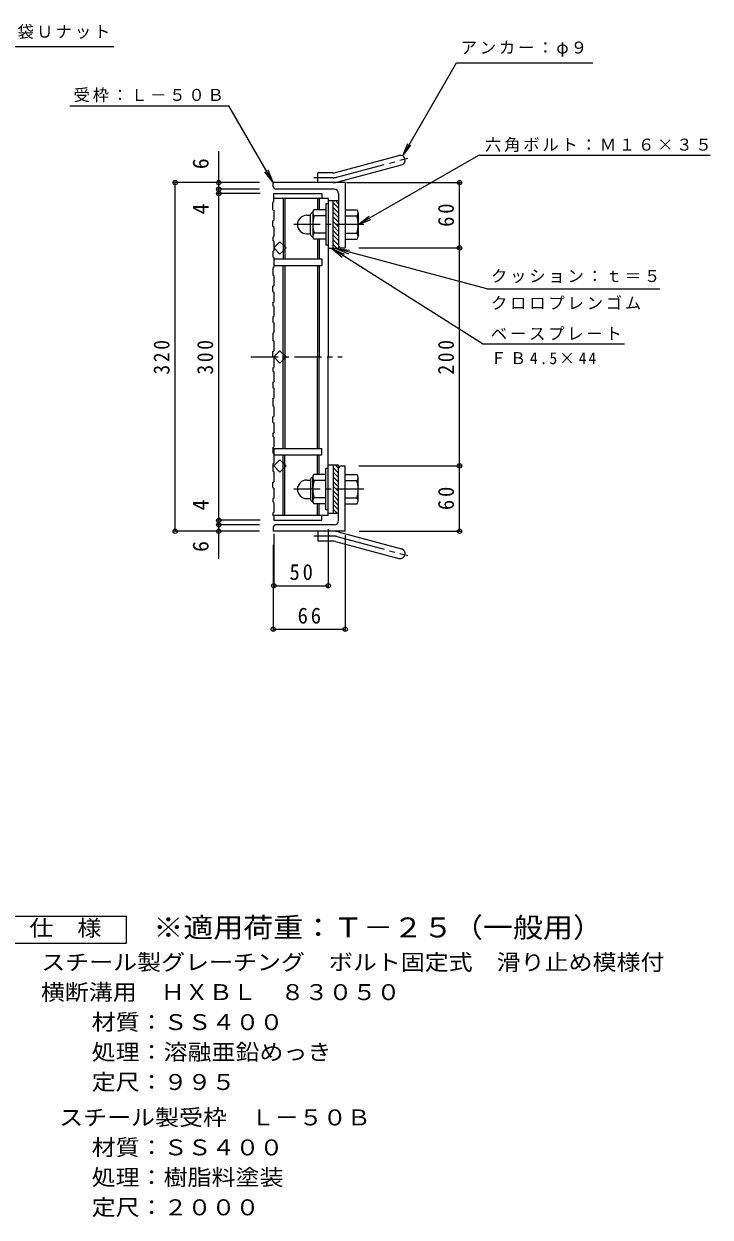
# Model space of a CAD drawing. Units: millimetres, scale not verified. Extents: x -929 to 904, y -685 to 621.
# Drawn here: x 275 to 904, y -549 to 546 of the extents above; entities that cross this region are included whole.
import ezdxf
from ezdxf.enums import TextEntityAlignment as Align

# ---------------------------------------------------------------- set-up
doc = ezdxf.new("R2010")
doc.units = ezdxf.units.MM
doc.header["$LTSCALE"] = 5
doc.header["$PDMODE"] = 32
doc.header["$PDSIZE"] = 4
doc.linetypes.add('CHAIN1', pattern=[8, 5, -1, 1, -1])
doc.linetypes.add('CHAIN2', pattern=[12, 9, -1, 1, -1])
for name, color, linetype, lineweight in [('0-1_躯体', 2, 'Continuous', 9), ('0-2_仕上', 3, 'Continuous', 9), ('0-4_その他', 7, 'Continuous', 9), ('0-5_寸法', 7, 'Continuous', 9), ('F-4_F-4ﾚｲﾔ', 2, 'Continuous', 9)]:
    doc.layers.add(name, color=color, linetype=linetype, lineweight=lineweight)
doc.layers.add('F-5_F-5ﾚｲﾔ', color=2, linetype='Continuous')
doc.styles.add('ＭＳ ゴシック', font='')
doc.styles.get('ＭＳ ゴシック').set_extended_font_data('MS Gothic')

msp = doc.modelspace()

# ---------------------------------------------------------------- linework, layer by layer
at = {"layer": '0-1_躯体'}
for p, q in [((560.75, 409.84), (618.941, 425.432)), ((563.079, 401.147), (621.27, 416.739)), ((544.605, 400.533), (544.605, 409.533)), ((558.421, 409.533), (544.605, 409.533)), ((503.605, 397.033), (503.605, 400.533)), ((569.605, 400.533), (503.605, 400.533)), ((559.605, 394.533), (506.105, 394.533)), ((569.605, 400.533), (569.605, 340.534)), ((563.605, 381.196), (560.768, 384.034)), ((563.605, 390.533), (563.605, 340.033)), ((539.605, 373.034), (539.806, 373.034)), ((539.806, 372.784), (539.806, 351.283)), ((551.805, 375.534), (540.844, 375.534)), ((551.805, 381.033), (551.805, 343.033)), ((554.105, 381.033), (551.805, 381.033)), ((563.605, 376.954), (558.606, 381.954)), ((563.605, 372.711), (558.606, 377.711)), ((563.605, 368.468), (558.606, 373.468)), ((569.605, 375.534), (580.567, 375.534)), ((581.806, 373.034), (581.605, 373.034)), ((581.605, 372.784), (581.605, 351.283)), ((534.296, 370.534), (537.805, 370.534)), ((537.805, 352.833), (537.805, 371.234)), ((551.805, 370.034), (540.844, 370.034)), ((563.605, 364.226), (558.606, 369.226)), ((563.605, 359.983), (558.606, 364.983)), ((569.605, 370.034), (580.567, 370.034)), ((534.305, 353.533), (537.805, 353.533)), ((539.605, 351.034), (539.806, 351.034)), ((551.805, 354.034), (540.844, 354.034)), ((563.605, 355.741), (558.606, 360.74)), ((563.605, 351.498), (558.606, 356.498)), ((563.605, 347.255), (558.606, 352.255)), ((569.605, 354.034), (580.567, 354.034)), ((581.806, 351.034), (581.605, 351.034)), ((551.805, 348.533), (540.844, 348.533)), ((554.105, 343.033), (551.805, 343.033)), ((563.605, 343.013), (558.606, 348.013)), ((562.342, 340.033), (558.606, 343.77)), ((563.605, 340.033), (558.606, 340.033)), ((566.105, 340.534), (569.605, 340.534)), ((569.605, 348.533), (580.567, 348.533)), ((551.805, 132.533), (540.844, 132.533)), ((551.805, 100.033), (551.805, 138.033)), ((554.105, 138.033), (551.805, 138.033)), ((563.605, 141.033), (558.606, 141.033)), ((563.605, 133.953), (558.606, 138.953)), ((563.605, 129.711), (558.606, 134.711)), ((563.605, 138.196), (560.768, 141.033)), ((563.605, 90.533), (563.605, 141.033)), ((566.105, 140.533), (569.605, 140.533)), ((569.605, 80.533), (569.605, 140.533)), ((569.605, 132.533), (580.567, 132.533)), ((534.305, 127.533), (537.805, 127.533)), ((537.805, 128.233), (537.805, 109.833)), ((539.605, 130.033), (539.806, 130.033)), ((539.806, 108.283), (539.806, 129.783)), ((551.805, 127.033), (540.844, 127.033)), ((563.605, 125.468), (558.606, 130.468)), ((563.605, 121.225), (558.606, 126.225)), ((563.605, 116.983), (558.606, 121.983)), ((569.605, 127.033), (580.567, 127.033)), ((581.806, 130.033), (581.605, 130.033)), ((581.605, 108.283), (581.605, 129.783)), ((534.296, 110.533), (537.805, 110.533)), ((551.805, 111.033), (540.844, 111.033)), ((563.605, 112.74), (558.606, 117.74)), ((563.605, 108.497), (558.606, 113.497)), ((569.605, 111.033), (580.567, 111.033)), ((539.605, 108.033), (539.806, 108.033)), ((551.805, 105.533), (540.844, 105.533)), ((554.105, 100.033), (551.805, 100.033)), ((563.605, 104.255), (558.606, 109.255)), ((563.605, 100.012), (558.606, 105.012)), ((562.342, 97.033), (558.606, 100.77)), ((569.605, 105.533), (580.567, 105.533)), ((581.806, 108.033), (581.605, 108.033)), ((503.605, 84.033), (503.605, 80.533)), ((569.605, 80.533), (503.605, 80.533)), ((559.605, 86.533), (506.105, 86.533)), ((544.605, 80.533), (544.605, 71.533)), ((563.079, 79.92), (621.27, 64.328)), ((558.421, 71.533), (544.605, 71.533)), ((560.75, 71.226), (618.941, 55.634))]:
    msp.add_line(p, q, dxfattribs=at)
at = {"layer": '0-1_躯体', "linetype": 'CHAIN2'}
for p, q in [((561.914, 405.493), (627.081, 422.955)), ((558.42, 405.033), (540.801, 405.033)), ((558.42, 76.033), (540.801, 76.033)), ((561.914, 75.573), (627.081, 58.112))]:
    msp.add_line(p, q, dxfattribs=at)
at = {"layer": '0-1_躯体', "linetype": 'CHAIN1'}
for p, q in [((586.722, 362.033), (522.504, 362.033)), ((586.722, 119.033), (522.504, 119.033))]:
    msp.add_line(p, q, dxfattribs=at)
at = {"layer": '0-1_躯体'}
for points in [[(558.606, 340.033), (558.606, 384.034), (563.605, 384.034)], [(558.606, 141.033), (558.606, 97.033), (563.605, 97.033)]]:
    msp.add_lwpolyline(points, dxfattribs=at)
for centre, radius, start, end in [((620.105, 421.086), 4.5, 285.00014, 104.99991), ((558.421, 418.533), 9, 270, 285.00002), ((506.105, 397.033), 2.5, 180, 270), ((558.42, 418.533), 18, 270, 285), ((559.605, 390.533), 4, 0, 90), ((539.605, 371.234), 1.8, 90, 180), ((543.966, 372.784), 4.16, 138.61835, 221.37988), ((577.445, 372.784), 4.16, 318.62012, 41.38165), ((534.305, 362.033), 8.5, 180, 270), ((534.296, 362.044), 8.49, 90, 180), ((563.806, 362.033), 24, 160.52881, 199.47119), ((557.605, 362.033), 24, 340.52881, 19.47119), ((539.605, 352.833), 1.8, 180, 270), ((543.966, 351.283), 4.16, 138.62012, 221.38165), ((577.445, 351.283), 4.16, 318.61835, 41.37988), ((566.105, 343.033), 2.5, 180, 270), ((543.966, 129.783), 4.16, 138.61835, 221.37988), ((566.105, 138.033), 2.5, 90, 180), ((577.445, 129.783), 4.16, 318.62012, 41.38165), ((534.305, 119.033), 8.5, 90, 180), ((539.605, 128.233), 1.8, 90, 180), ((563.806, 119.033), 24, 160.52881, 199.47119), ((557.605, 119.033), 24, 340.52881, 19.47119), ((534.296, 119.023), 8.49, 180, 270), ((539.605, 109.833), 1.8, 180, 270), ((543.966, 108.283), 4.16, 138.62012, 221.38165), ((577.445, 108.283), 4.16, 318.61835, 41.37988), ((559.605, 90.533), 4, 270, 0), ((506.105, 84.033), 2.5, 90, 180), ((558.42, 62.533), 18, 74.99998, 89.99998), ((558.421, 62.533), 9, 74.99998, 90), ((620.105, 59.981), 4.5, 255.00008, 74.99986)]:
    msp.add_arc(centre, radius, start, end, dxfattribs=at)
at = {"layer": '0-1_躯体', "linetype": 'CHAIN2'}
for centre, start, end in [((558.42, 418.533), 270, 284.99995), ((558.42, 62.533), 75.00005, 90)]:
    msp.add_arc(centre, 13.5, start, end, dxfattribs=at)
at = {"layer": '0-2_仕上'}
for p, q in [((504.105, 382.8), (504.105, 390.533)), ((554.105, 386.034), (504.105, 386.034)), ((512.605, 386.034), (512.605, 330.533)), ((514.105, 386.034), (514.105, 330.533)), ((544.105, 386.034), (544.105, 375.534)), ((545.605, 386.034), (545.605, 375.534)), ((554.105, 386.034), (554.105, 240.533)), ((554.105, 384.034), (558.606, 384.034)), ((504.105, 382.8), (503.305, 382.282)), ((503.305, 375.566), (503.305, 382.282)), ((503.305, 375.566), (504.105, 375.048)), ((504.105, 375.048), (504.105, 365.924)), ((503.305, 365.407), (504.105, 365.924)), ((503.305, 360.566), (503.305, 365.407)), ((503.305, 360.566), (504.105, 360.048)), ((503.305, 350.407), (504.105, 350.924)), ((504.105, 360.048), (504.105, 350.924)), ((503.305, 350.407), (503.305, 347.442)), ((504.105, 346.924), (503.305, 347.442)), ((504.105, 346.924), (504.105, 337.8)), ((544.105, 348.533), (544.105, 330.533)), ((545.605, 348.533), (545.605, 330.533)), ((558.605, 340.033), (554.105, 340.033)), ((503.305, 337.282), (504.105, 337.8)), ((503.305, 337.282), (503.305, 332.442)), ((503.305, 332.442), (504.105, 331.924)), ((504.105, 331.924), (504.105, 322.8)), ((504.105, 330.533), (548.105, 330.533)), ((548.105, 330.533), (548.105, 324.534)), ((503.305, 322.282), (504.105, 322.8)), ((503.305, 322.282), (503.305, 315.566)), ((504.105, 324.534), (548.105, 324.534)), ((512.605, 156.533), (512.605, 324.534)), ((514.105, 324.534), (514.105, 156.533)), ((544.105, 324.534), (544.105, 240.533)), ((545.605, 324.534), (545.605, 240.533)), ((504.105, 315.048), (503.305, 315.566)), ((504.105, 315.048), (504.105, 305.924)), ((503.305, 305.406), (504.105, 305.924)), ((503.305, 300.566), (503.305, 305.406)), ((503.305, 300.566), (504.105, 300.048)), ((504.105, 300.048), (504.105, 290.924)), ((503.305, 290.406), (504.105, 290.924)), ((503.305, 290.406), (503.305, 287.442)), ((504.105, 286.924), (503.305, 287.442)), ((504.105, 286.924), (504.105, 277.8)), ((503.305, 277.282), (504.105, 277.8)), ((503.305, 277.282), (503.305, 272.442)), ((503.305, 272.442), (504.105, 271.924)), ((504.105, 271.924), (504.105, 262.8)), ((503.305, 262.282), (504.105, 262.8)), ((503.305, 262.282), (503.305, 255.566)), ((504.105, 255.048), (503.305, 255.566)), ((504.105, 255.048), (504.105, 245.924)), ((503.305, 245.406), (504.105, 245.924)), ((503.305, 240.566), (503.305, 245.406)), ((503.305, 240.566), (504.105, 240.048)), ((503.305, 230.406), (504.105, 230.924)), ((503.305, 230.406), (503.305, 227.442)), ((504.105, 240.048), (504.105, 230.924)), ((544.105, 156.533), (544.105, 240.533)), ((545.605, 156.533), (545.605, 240.533)), ((554.105, 95.033), (554.105, 240.533)), ((504.105, 226.924), (503.305, 227.442)), ((504.105, 226.924), (504.105, 217.8)), ((503.305, 217.282), (504.105, 217.8)), ((503.305, 217.282), (503.305, 212.442)), ((503.305, 212.442), (504.105, 211.924)), ((504.105, 211.924), (504.105, 202.8)), ((503.305, 202.282), (504.105, 202.8)), ((503.305, 202.282), (503.305, 195.566)), ((504.105, 195.048), (503.305, 195.566)), ((504.105, 195.048), (504.105, 185.924)), ((503.305, 185.406), (504.105, 185.924)), ((503.305, 180.566), (503.305, 185.406)), ((503.305, 180.566), (504.105, 180.048)), ((504.105, 180.048), (504.105, 170.924)), ((503.305, 170.406), (504.105, 170.924)), ((503.305, 170.406), (503.305, 167.442)), ((504.105, 166.924), (503.305, 167.442)), ((504.105, 166.924), (504.105, 157.8)), ((503.305, 157.282), (504.105, 157.8)), ((503.305, 157.282), (503.305, 152.442)), ((504.105, 156.533), (548.105, 156.533)), ((504.105, 156.533), (504.105, 142.8)), ((503.305, 152.442), (504.105, 151.924)), ((503.305, 142.282), (504.105, 142.8)), ((512.605, 95.033), (512.605, 150.533)), ((514.105, 95.033), (514.105, 150.533)), ((544.105, 132.533), (544.105, 150.533)), ((545.605, 132.533), (545.605, 150.533)), ((503.305, 142.282), (503.305, 135.566)), ((504.105, 135.048), (503.305, 135.566)), ((504.105, 135.048), (504.105, 125.924)), ((558.605, 141.033), (554.105, 141.033)), ((503.305, 125.406), (504.105, 125.924)), ((503.305, 120.566), (503.305, 125.406)), ((503.305, 120.566), (504.105, 120.048)), ((503.305, 110.406), (504.105, 110.924)), ((503.305, 110.406), (503.305, 107.442)), ((504.105, 120.048), (504.105, 110.924)), ((504.105, 106.924), (503.305, 107.442)), ((504.105, 106.924), (504.105, 97.8)), ((544.105, 95.033), (544.105, 105.533)), ((545.605, 95.033), (545.605, 105.533)), ((503.305, 97.282), (504.105, 97.8)), ((503.305, 97.282), (503.305, 95.033)), ((554.105, 95.033), (503.305, 95.033)), ((548.105, 90.533), (548.105, 95.033)), ((554.105, 97.033), (558.606, 97.033))]:
    msp.add_line(p, q, dxfattribs=at)
at = {"layer": '0-2_仕上', "linetype": 'CHAIN1'}
msp.add_line((483.012, 240.533), (566.769, 240.533), dxfattribs=at)
at = {"layer": '0-2_仕上'}
for points in [[(504.105, 390.533), (548.105, 390.533), (548.105, 386.034)], [(504.105, 340.534), (509.762, 346.19), (515.419, 340.534)], [(504.105, 340.533), (509.762, 334.876), (515.419, 340.533)], [(504.105, 240.534), (509.762, 246.19), (515.419, 240.534)], [(504.105, 240.533), (509.762, 234.876), (515.419, 240.533)], [(504.105, 150.533), (548.105, 150.533), (548.105, 156.533)], [(504.105, 140.533), (509.762, 146.19), (515.419, 140.533)], [(504.105, 140.533), (509.762, 134.876), (515.419, 140.533)], [(504.105, 95.033), (504.105, 90.533), (548.105, 90.533)]]:
    msp.add_lwpolyline(points, dxfattribs=at)
at = {"layer": '0-4_その他'}
for p, q in [((453.605, 55.208), (453.605, 429.45)), ((491.105, 400.533), (412.105, 400.533)), ((413.605, 80.533), (413.605, 400.533)), ((491.105, 394.533), (452.105, 394.533)), ((570.921, 400.533), (676.105, 400.533)), ((674.605, 80.533), (674.605, 400.533)), ((491.605, 390.533), (452.105, 390.533)), ((582.106, 340.533), (676.105, 340.533)), ((582.106, 140.533), (676.105, 140.533)), ((491.605, 90.533), (452.105, 90.533)), ((491.105, 80.533), (412.105, 80.533)), ((491.105, 86.533), (452.105, 86.533)), ((504.105, 78.033), (504.105, 29.033)), ((554.105, 82.533), (554.105, 29.033)), ((569.605, 76.842), (569.605, -10.967)), ((582.359, 80.533), (676.105, 80.533)), ((503.605, 68.033), (503.605, -10.967)), ((504.105, 30.533), (554.105, 30.533)), ((503.605, -9.467), (569.605, -9.467))]:
    msp.add_line(p, q, dxfattribs=at)
for p in [(413.605, 400.533), (453.605, 400.533), (453.605, 394.533), (674.605, 400.533), (453.605, 390.533), (674.605, 340.533), (674.605, 140.533), (453.605, 90.533), (453.605, 86.533), (413.605, 80.533), (453.605, 80.533), (674.605, 80.533), (504.105, 30.533), (554.105, 30.533), (503.605, -9.467), (569.605, -9.467)]:
    msp.add_point(p, dxfattribs=at)
at = {"layer": '0-5_寸法'}
for p, q in [((316.939, 471.133), (462.845, 471.133)), ((503.605, 400.533), (462.845, 471.133)), ((622.355, 424.983), (627.139, 436.531)), ((622.355, 424.983), (629.965, 434.9)), ((503.605, 400.533), (495.996, 410.45)), ((503.605, 400.533), (498.822, 412.082)), ((581.605, 362.034), (591.522, 369.643)), ((581.605, 362.034), (593.154, 366.817)), ((557.271, 340.033), (566.869, 332.025)), ((561.105, 340.033), (572.654, 335.25)), ((699.606, 302.922), (858.384, 302.922)), ((695.472, 252.525), (826.036, 252.525))]:
    msp.add_line(p, q, dxfattribs=at)
for points in [[(68.655, 372.425), (157.064, 525.554), (357.294, 525.554)], [(622.355, 424.983), (671.748, 510.533), (796.818, 510.533)], [(581.605, 362.034), (692.161, 425.863), (904.491, 425.863)], [(695.472, 252.525), (557.271, 340.033), (568.615, 334.782)], [(699.606, 302.922), (561.105, 340.033), (573.498, 338.402)]]:
    msp.add_lwpolyline(points, dxfattribs=at)
at = {"layer": 'F-4_F-4ﾚｲﾔ'}
msp.add_lwpolyline([(256.071, -297.856), (256.071, -272.856), (368.571, -272.856), (368.571, -297.856)], close=True, dxfattribs=at)

# ---------------------------------------------------------------- texts
at = {"layer": '0-4_その他', "color": 2, "style": 'ＭＳ ゴシック'}
for s, p in [('6', (448.605, 412.875)), ('4', (448.605, 371.341)), ('4', (448.605, 99.603)), ('6', (448.605, 61.549))]:
    msp.add_text(s, height=14.66, rotation=90, dxfattribs=at).set_placement(p, align=Align.BOTTOM_LEFT)
at = {"layer": '0-4_その他', "color": 2, "char_height": 14.66, "attachment_point": 7, "rotation": 90, "style": 'ＭＳ ゴシック'}
for s, insert in [('\\T1.27;\\W0.95;60', (669.605, 359.908)), ('\\T1.27;\\W0.9;320', (408.605, 224.283)), ('\\T1.27;\\W0.9;300', (448.605, 224.283)), ('\\T1.27;\\W0.9;200', (669.605, 224.283)), ('\\T1.27;\\W0.95;60', (669.605, 99.908))]:
    msp.add_mtext(s, dxfattribs=dict(at, insert=insert))
at = {"layer": '0-4_その他', "color": 2, "char_height": 14.66, "attachment_point": 7, "style": 'ＭＳ ゴシック'}
for s, insert in [('\\T1.27;\\W0.95;50', (518.48, 35.533)), ('\\T1.27;\\W0.95;66', (525.98, -4.467))]:
    msp.add_mtext(s, dxfattribs=dict(at, insert=insert))
at = {"layer": '0-5_寸法', "char_height": 11, "attachment_point": 7, "style": 'ＭＳ ゴシック'}
for s, insert in [('\\T1.17;平座金，六角袋Ｕナット', (163.576, 532.007)), ('\\T1.17;アンカー：φ９', (675.552, 516.05)), ('\\T1.17;受枠：Ｌ－５０Ｂ', (320.389, 474.337)), ('\\T1.17;六角ボルト：Ｍ１６×３５', (697.883, 428.614)), ('\\T1.17;クッション：ｔ＝５', (703.384, 308.19)), ('\\T1.17;クロロプレンゴム', (703.384, 283.825)), ('\\T1.17;ベースプレート', (703.217, 255.891)), ('\\T1.26;\\W0.95;ＦＢ4.5×44', (703.217, 233.715))]:
    msp.add_mtext(s, dxfattribs=dict(at, insert=insert))
at = {"layer": 'F-4_F-4ﾚｲﾔ', "style": 'ＭＳ ゴシック', "width": 1.1}
for s, p in [('仕\u3000様', (279.821, -295.356)), ('スチール製グレーチング\u3000ボルト固定式\u3000滑り止め模様付', (290.703, -326.816)), ('横断溝用\u3000ＨＸＢＬ\u3000８３０５０', (290.35, -354.316)), ('材質：ＳＳ４００', (336.972, -381.816)), ('処理：溶融亜鉛めっき', (336.972, -409.316)), ('定尺：９９５', (336.972, -436.816)), ('スチール製受枠\u3000Ｌ－５０Ｂ', (307.116, -469.316)), ('材質：ＳＳ４００', (336.972, -496.816)), ('処理：樹脂料塗装', (336.972, -524.316)), ('定尺：２０００', (336.972, -551.816))]:
    msp.add_text(s, height=14.66, dxfattribs=at).set_placement(p, align=Align.BOTTOM_LEFT)
at = {"layer": 'F-5_F-5ﾚｲﾔ', "color": 3, "style": 'ＭＳ ゴシック', "width": 1.1}
msp.add_text('※適用荷重：Ｔ－２５（一般用）', height=18.33, dxfattribs=at).set_placement((393.571, -297.856), align=Align.BOTTOM_LEFT)

doc.saveas('drawing.dxf')
